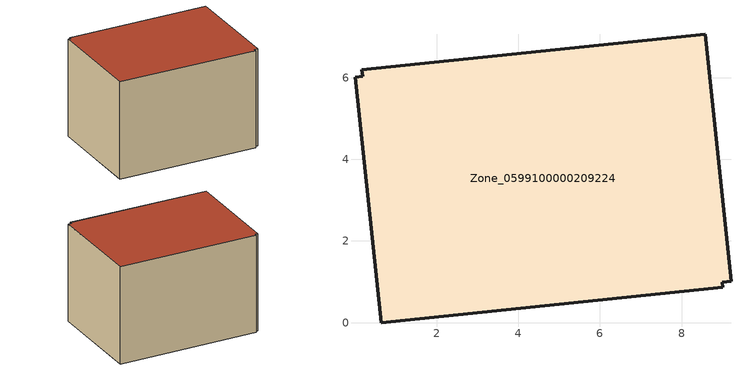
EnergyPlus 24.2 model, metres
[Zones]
Zone_0599100000209224
 floor ground (C_G): 8.58,7.06 9.21,1.02 8.99,0.99 9,0.87 0.64,0 0.02,6.01 0.19,6.03 0.17,6.19 z3.82
 wall outside (C_F): 9,0.87 8.99,0.99 9.21,1.02 8.58,7.06 0.17,6.19 0.19,6.03 0.02,6.01 0.64,0 9,0.87 z3.82:9.72
 roof outside (C_R): 9.21,1.02 8.58,7.06 0.17,6.19 0.19,6.03 0.02,6.01 0.64,0 9,0.87 8.99,0.99 z9.72
[BUILDING]
Pand.0599100000209224: North Axis=0; Terrain=City; Loads Convergence Tolerance Value=0.04; Temperature Convergence Tolerance Value=0.4; Solar Distribution=FullExterior; Maximum Number of Warmup Days=25; Minimum Number of Warmup Days=1
[Site:Location]
Rotterdam.The.Hague.AP_ZH_NLD Design_Conditions: Latitude=51.96; Longitude=4.45; Time Zone=1; Elevation=-4.5
[SITE:GROUNDTEMPERATURE:BUILDINGSURFACE]
18, 18, 18, 18, 18, 18, 18, 18, 18, 18, 18, 18
[MATERIAL] Thermal Absorptance=0.9; Solar Absorptance=0.7; Visible Absorptance=0.7
Name | Roughness | Thickness | Conductivity | Density | Specific Heat
G.TI.1946-1964 | MediumSmooth | 0.15 | 1 | 540 | 1210
F.TI.1946-1964 | Rough | 0.3 | 0.857143 | 1920 | 840
R.TI.1946-1964 | MediumRough | 0.2 | 0.277778 | 1500 | 1000
[CONSTRUCTION]
C_G: G.TI.1946-1964
C_F: F.TI.1946-1964
C_R: R.TI.1946-1964
[ZONE]
Zone_0599100000209224: Type=1; Multiplier=1; Ceiling Height=Autocalculate; Volume=Autocalculate; Floor Area=autocalculate; Part of Total Floor Area=Yes
[ZONEINFILTRATION:DESIGNFLOWRATE]
Infil_Zone_0599100000209224: Zone or ZoneList or Space or SpaceList=Zone_0599100000209224; Schedule=AlwaysOn; Design Flow Rate Calculation Method=Flow/Area; Flow Rate per Floor Area=0.003; Constant Term Coefficient=1; Temperature Term Coefficient=0; Velocity Term Coefficient=0; Velocity Squared Term Coefficient=0
[HVACTEMPLATE:ZONE:IDEALLOADSAIRSYSTEM]
Zone_0599100000209224: Maximum Heating Supply Air Temperature=50; Minimum Cooling Supply Air Temperature=13; Maximum Heating Supply Air Humidity Ratio=0.0156; Minimum Cooling Supply Air Humidity Ratio=0.0077; Heating Limit=NoLimit; Cooling Limit=NoLimit; Dehumidification Control Type=ConstantSensibleHeatRatio; Cooling Sensible Heat Ratio=0.7; Dehumidification Setpoint=60; Humidification Control Type=None; Humidification Setpoint=30; Outdoor Air Method=None; Outdoor Air Flow Rate per Person=0.00944; Outdoor Air Flow Rate per Zone Floor Area=0; Outdoor Air Flow Rate per Zone=0; Demand Controlled Ventilation Type=None; Outdoor Air Economizer Type=NoEconomizer; Heat Recovery Type=None; Sensible Heat Recovery Effectiveness=0.7; Latent Heat Recovery Effectiveness=0.65
[ZONECONTROL:THERMOSTAT]
ThermostatControl_Zone_0599100000209224: Zone or ZoneList=Zone_0599100000209224; Control Type Schedule=DualSetpointControlType; Control 1=Thermostat_Zone_0599100000209224; Temperature Difference Between Cutout And Setpoint=0
[THERMOSTATSETPOINT:DUALSETPOINT]
Thermostat_Zone_0599100000209224: Heating Setpoint Temperature Schedule=HeatingSetpoint_Zone_0599100000209224; Cooling Setpoint Temperature Schedule=CoolingSetpoint_Zone_0599100000209224
[SCHEDULE:COMPACT]
HeatingSetpoint_Zone_0599100000209224: Through: 12/31, For: AllDays, Until: 24:00, 21
CoolingSetpoint_Zone_0599100000209224: Through: 12/31, For: AllDays, Until: 24:00, 24
DualSetpointControlType: Through: 12/31, For: AllDays, Until: 24:00, 4
AlwaysOn: Through: 12/31, For: AllDays, Until: 24:00, 1
